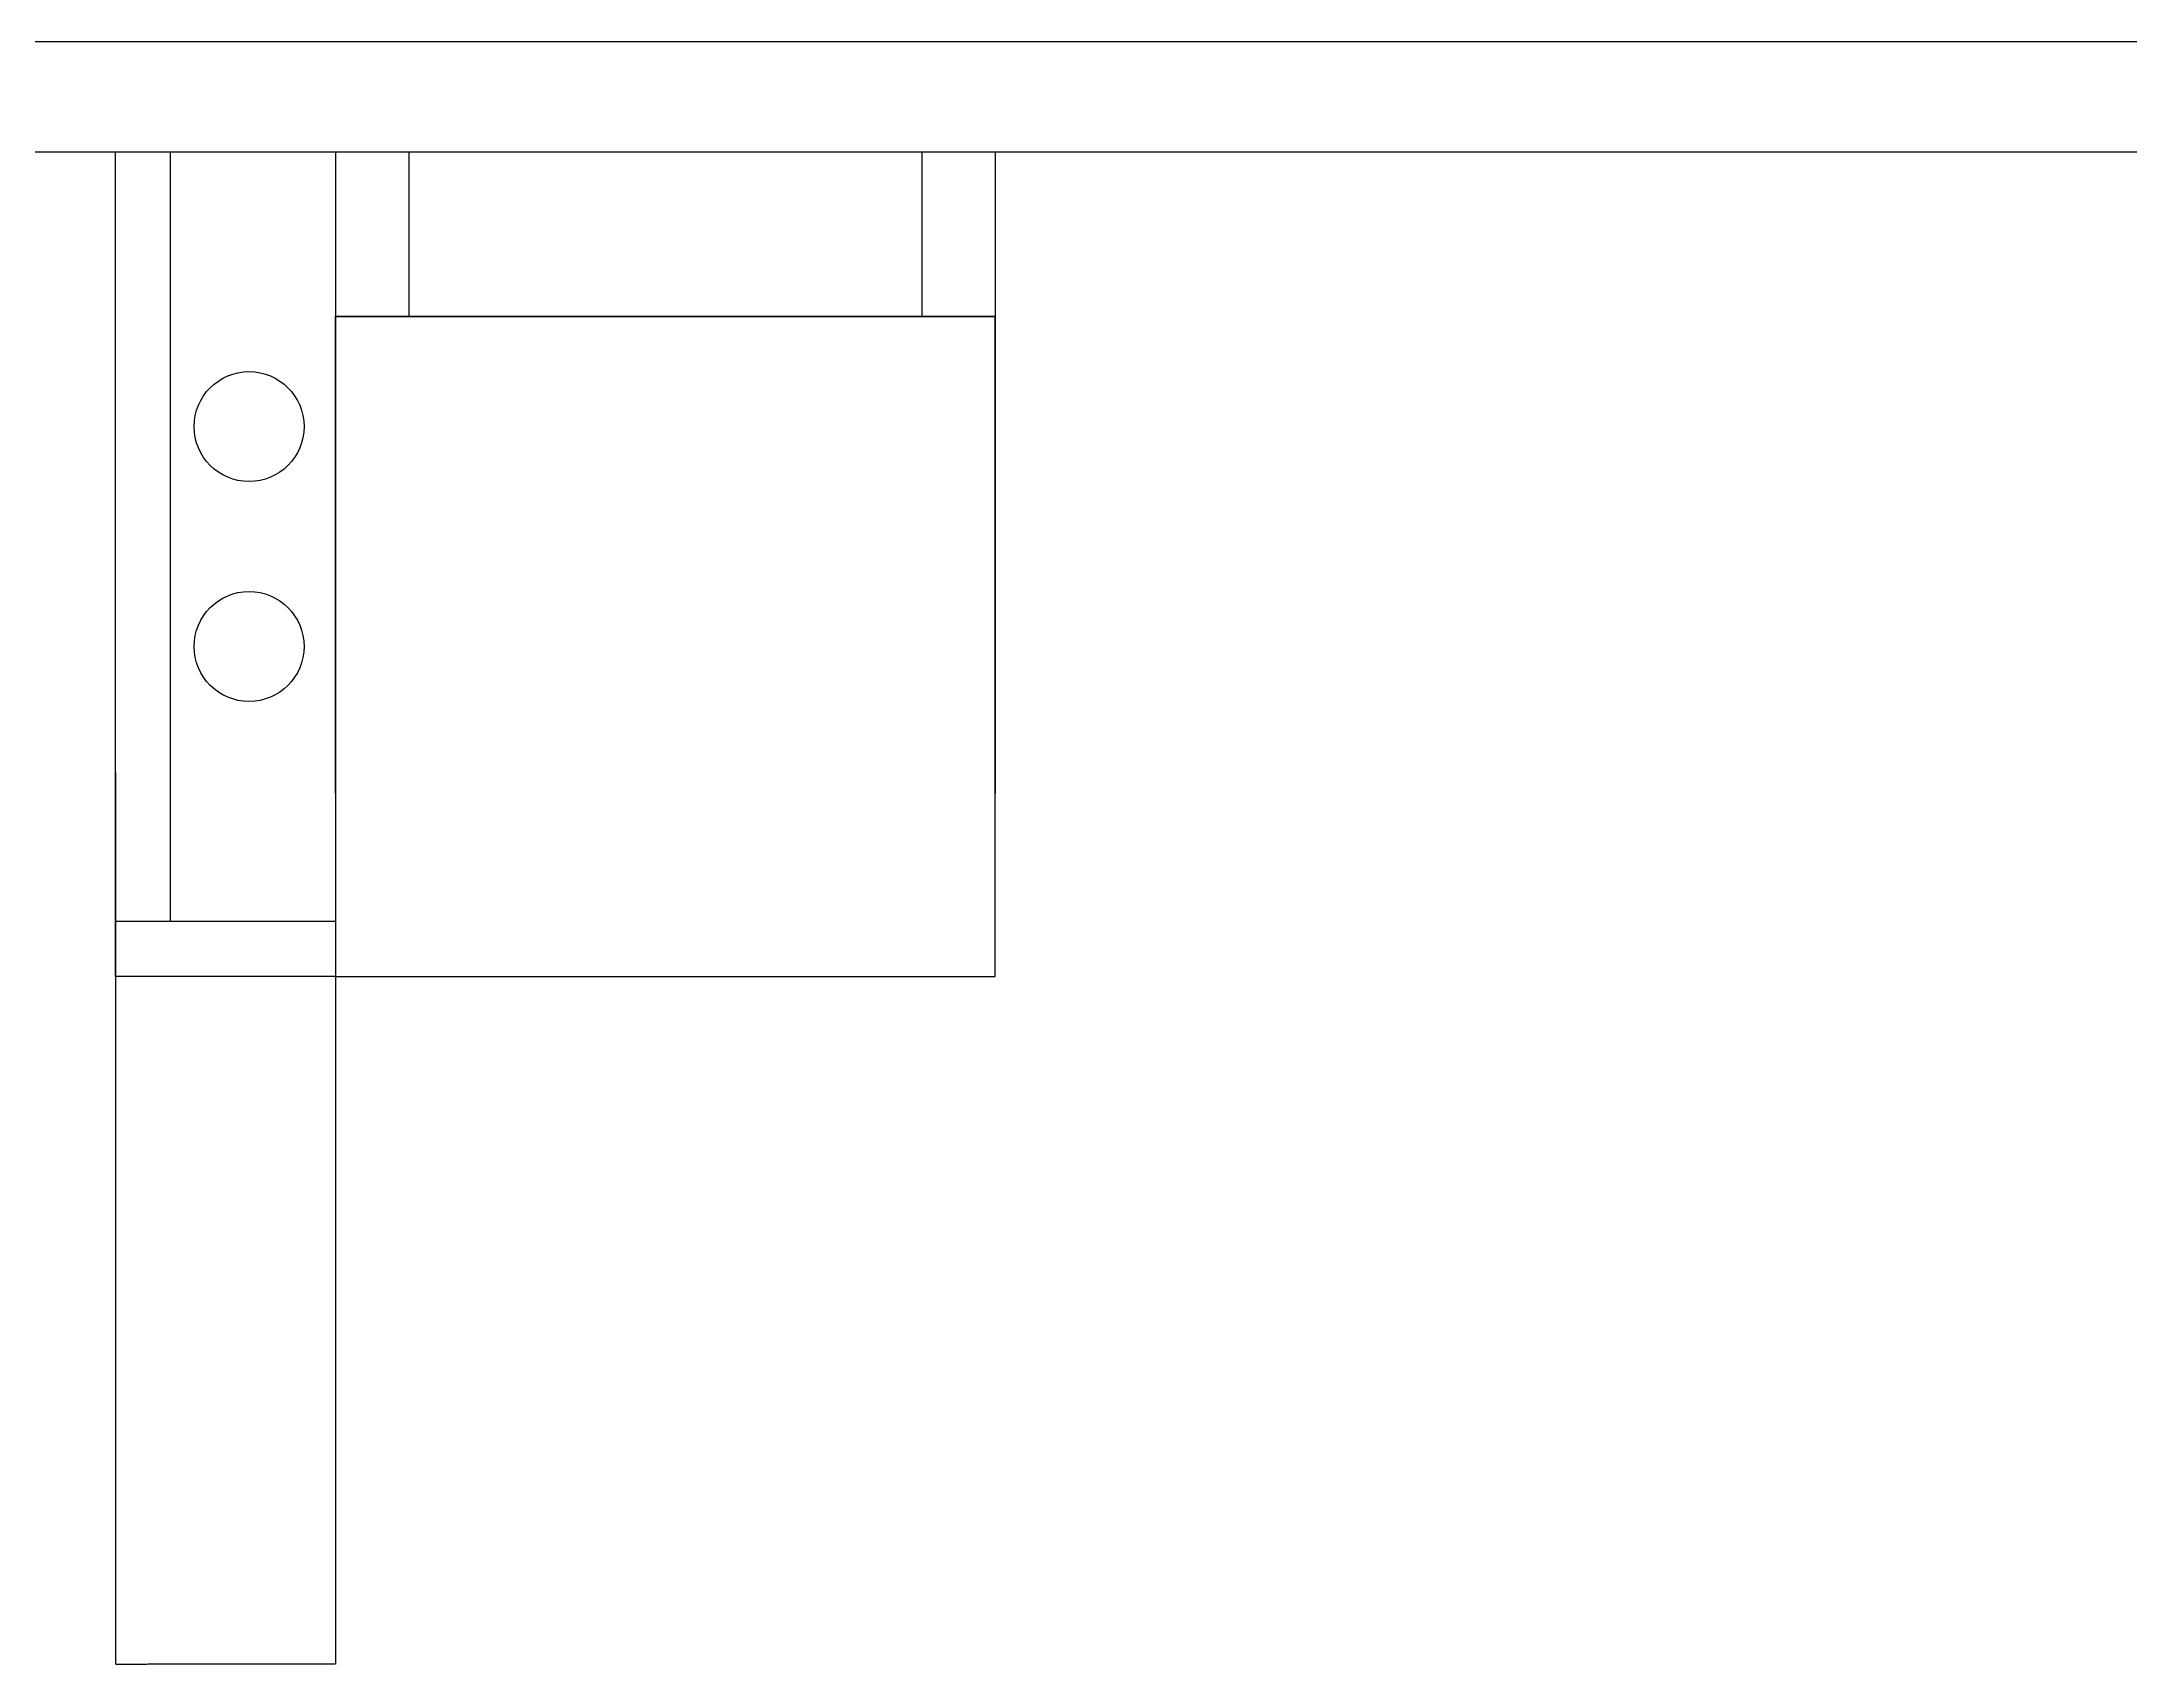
# Model space of a CAD drawing. Extents: x -68523 to 336700, y -113452 to 119396.
# Drawn here: x 203149 to 205999, y -22388 to -20175 of the extents above; entities that cross this region are included whole.
import ezdxf

# ---------------------------------------------------------------- set-up
doc = ezdxf.new("R2010")
doc.units = 0
doc.header["$LTSCALE"] = 1000
doc.header["$MEASUREMENT"] = 0
doc.layers.get('0').update_dxf_attribs({"linetype": 'CONTINUOUS'})
doc.layers.get('DEFPOINTS').update_dxf_attribs({"linetype": 'CONTINUOUS'})
for name, color, linetype in [('s5144a$0$6', 7, 'CONTINUOUS'), ('s5144a$0$DIM', 7, 'CONTINUOUS'), ('s5144a$0$L2', 7, 'CONTINUOUS'), ('s5144a$0$RC', 2, 'CONTINUOUS'), ('s5144a$0$WALL', 1, 'CONTINUOUS')]:
    doc.layers.add(name, color=color, linetype=linetype)
doc.styles.add('s5144a$0$STANDARD', font='SIMPLEX')
doc.dimstyles.new('s5144a$0$STANDARD', dxfattribs={"dimtxt": 0.18, "dimasz": 0.18, "dimexe": 0.18, "dimexo": 0.0625, "dimgap": 0.09, "dimtad": 0, "dimtih": 1, "dimtoh": 1, "dimdec": 4, "dimzin": 0, "dimdsep": 46, "dimtxsty": 's5144a$0$STANDARD', "dimcen": 0.09, "dimadec": 0, "dimazin": 0, "dimtfac": 1, "dimtdec": 4, "dimtofl": 0, "dimtmove": 0, "dimatfit": 3, "dimfxl": 1, "dimtolj": 1, "dimtzin": 0, "dimarcsym": 0})

# ---------------------------------------------------------------- blocks, each defined once
blk = doc.blocks.new('*D280')
at = {"layer": 'DEFPOINTS', "color": 0, "linetype": 'Continuous', "transparency": 16777216}
for p in [(203249.9, -21172), (203549.9, -21172), (203549.9, -22388.3)]:
    blk.add_point(p, dxfattribs=at)
at = {"layer": 's5144a$0$DIM', "color": 0, "linetype": 'Continuous', "lineweight": -2, "transparency": 16777216}
for p, q in [((203249.9, -21172.1), (203249.9, -22388.5)), ((203549.9, -21172.1), (203549.9, -22388.5)), ((203250.1, -22388.3), (203292.5, -22388.3)), ((203549.7, -22388.3), (203293.9, -22388.3))]:
    blk.add_line(p, q, dxfattribs=at)
at = {"layer": 's5144a$0$DIM', "color": 0, "linetype": 'Continuous', "transparency": 16777216}
for points in [[(203250.1, -22388.2), (203250.1, -22388.3), (203249.9, -22388.3)], [(203549.7, -22388.2), (203549.7, -22388.3), (203549.9, -22388.3)]]:
    blk.add_solid(points, dxfattribs=at)
at = {"layer": 's5144a$0$DIM', "color": 0, "linetype": 'Continuous', "transparency": 16777216, "insert": (203293.2, -22388.3), "char_height": 0.18, "attachment_point": 5, "style": 's5144a$0$STANDARD'}
blk.add_mtext('\\A1;300.0000', dxfattribs=at)
blk = doc.blocks.new('s5144a')
at = {"layer": 's5144a$0$6', "color": 3, "linetype": 'Continuous'}
for points in [[(203549.9, -21200), (203549.9, -20550), (204449.9, -20550), (204449.9, -21200)], [(203549.9, -21221.3), (203549.9, -21450), (204449.9, -21450), (204449.9, -21221.4)]]:
    blk.add_lwpolyline(points, dxfattribs=at)
at = {"layer": 's5144a$0$L2', "linetype": 'Continuous'}
for p, q in [((203249.9, -21450), (203249.9, -20325)), ((203324.9, -21375), (203324.9, -20325)), ((203549.9, -21375), (203249.9, -21375)), ((203549.9, -21450), (203249.9, -21450))]:
    blk.add_line(p, q, dxfattribs=at)
for centre in [(203432.01823, -20700), (203432.01823, -21000)]:
    blk.add_circle(centre, 75, dxfattribs=at)
at = {"layer": 's5144a$0$RC'}
blk.add_lwpolyline([(203549.9, -20550), (203549.9, -21450), (204449.9, -21450), (204449.9, -20550)], close=True, dxfattribs=at)
at = {"layer": 's5144a$0$WALL', "linetype": 'Continuous'}
for p, q in [((208500, -20175), (200450.09695, -20175)), ((200600.09695, -20325), (208500, -20325))]:
    blk.add_line(p, q, dxfattribs=at)
at = {"layer": 's5144a$0$WALL'}
for p, q in [((203550.1, -20325), (203550.1, -20550)), ((203650.1, -20325), (203650.1, -20550)), ((204349.9, -20325), (204349.9, -20550)), ((204449.9, -20325), (204449.9, -20550))]:
    blk.add_line(p, q, dxfattribs=at)
at = {"layer": 's5144a$0$DIM', "linetype": 'Continuous'}
dim = blk.add_linear_dim(base=(203549.9, -22388.27226), p1=(203249.9, -21172.02845), p2=(203549.9, -21172.02845), angle=180, dimstyle='s5144a$0$STANDARD', override={"dimscale": 1}, dxfattribs=at)
dim.commit()
dim.dimension.update_dxf_attribs({"geometry": '*D280', "text_midpoint": (203293.22041, -22388.27226), "dimtype": 128})

msp = doc.modelspace()

# ---------------------------------------------------------------- block references
msp.add_blockref('s5144a', (0, 0))

doc.saveas('drawing.dxf')
